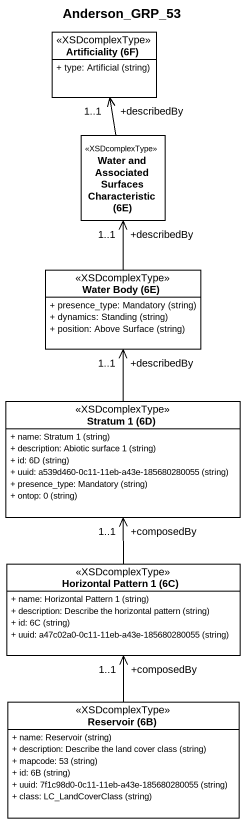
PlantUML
@startuml
title Anderson_GRP_53
hide circle
hide empty members
skinparam classAttributeIconSize 0
class "Artificiality (6F)" as Artificiality_6F <<XSDcomplexType>> {
  {field} + type: Artificial (string)
}
class "Water and Associated Surfaces Characteristic (6E)" as Water_and_Associated <<XSDcomplexType>>
class "Water Body (6E)" as Water_Body_6E <<XSDcomplexType>> {
  {field} + presence_type: Mandatory (string)
  {field} + dynamics: Standing (string)
  {field} + position: Above Surface (string)
}
class "Stratum 1 (6D)" as Stratum_1_6D <<XSDcomplexType>> {
  {field} + name: Stratum 1 (string)
  {field} + description: Abiotic surface 1 (string)
  {field} + id: 6D (string)
  {field} + uuid: a539d460-0c11-11eb-a43e-185680280055 (string)
  {field} + presence_type: Mandatory (string)
  {field} + ontop: 0 (string)
}
class "Horizontal Pattern 1 (6C)" as Horizontal_Pattern_1_6C <<XSDcomplexType>> {
  {field} + name: Horizontal Pattern 1 (string)
  {field} + description: Describe the horizontal pattern (string)
  {field} + id: 6C (string)
  {field} + uuid: a47c02a0-0c11-11eb-a43e-185680280055 (string)
}
class "Reservoir (6B)" as Reservoir_6B <<XSDcomplexType>> {
  {field} + name: Reservoir (string)
  {field} + description: Describe the land cover class (string)
  {field} + mapcode: 53 (string)
  {field} + id: 6B (string)
  {field} + uuid: 7f1c98d0-0c11-11eb-a43e-185680280055 (string)
  {field} + class: LC_LandCoverClass (string)
}
Water_and_Associated -up-> "+describedBy\n1..1" Artificiality_6F
Water_Body_6E -up-> "+describedBy\n1..1" Water_and_Associated
Stratum_1_6D -up-> "+describedBy\n1..1" Water_Body_6E
Horizontal_Pattern_1_6C -up-> "+composedBy\n1..1" Stratum_1_6D
Reservoir_6B -up-> "+composedBy\n1..1" Horizontal_Pattern_1_6C
@enduml
